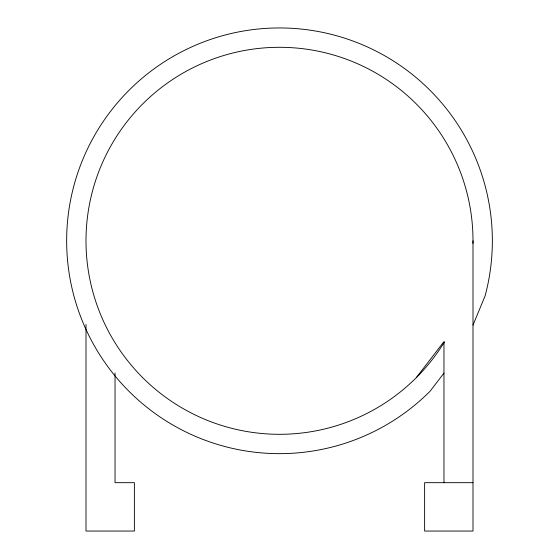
<?xml version="1.0" encoding="UTF-8"?>
<svg xmlns="http://www.w3.org/2000/svg" width="559" height="559" viewBox="0 0 559 559"><rect width="100%" height="100%" fill="white"/><g stroke="black" fill="none" stroke-linecap="round" stroke-linejoin="round"><path stroke-width="0.84" d="M472.998 325.093L485.1 295.893A212.853 212.853 0 0 0 260.948 28.761A212.853 212.853 0 0 0 86.589 330.753A212.853 212.853 0 0 0 430.011 391.307L443.972 373.105M416.322 377.625L443.972 341.591L443.972 482.676M472.998 482.676L424.623 482.676L424.623 531.05L472.998 531.05L472.998 240.803M115.028 372.944L115.028 482.676L134.377 482.676L134.377 531.05L86.002 531.05L86.002 324.479M444.419 342.017A193.498 193.498 0 0 1 128.521 361.834A193.498 193.498 0 0 1 216.585 57.815A193.498 193.498 0 0 1 472.984 243.396"/></g></svg>
